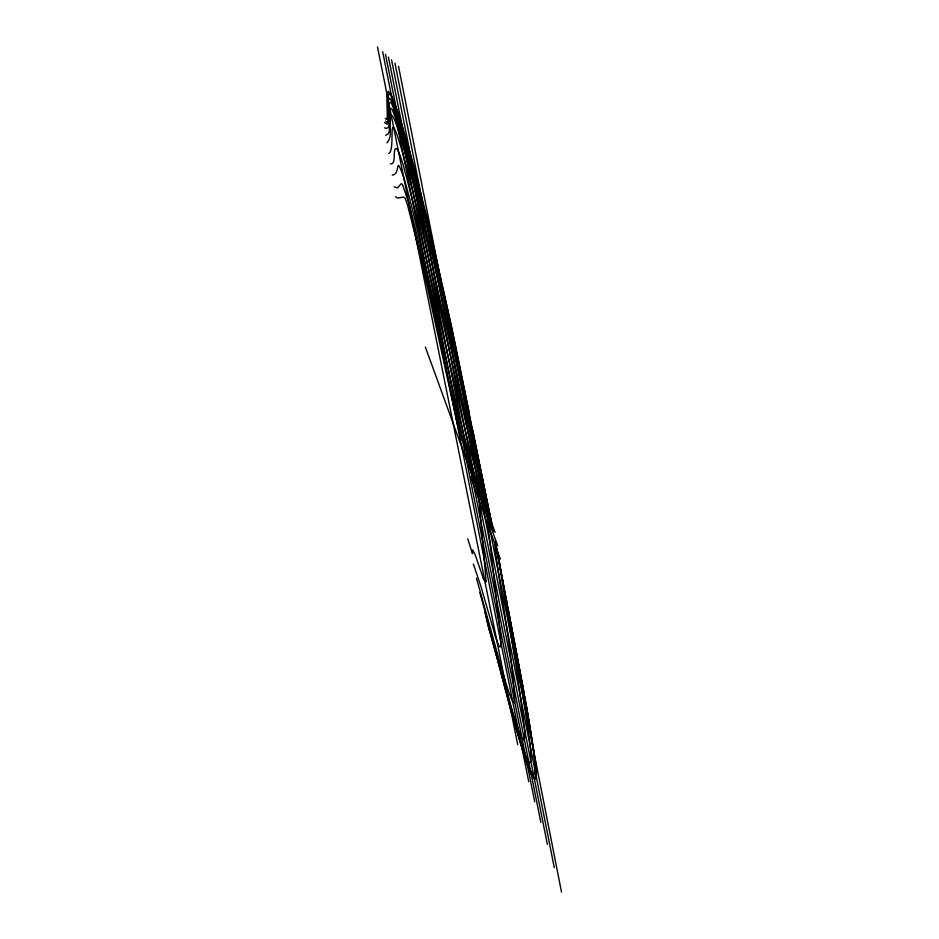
<?xml version="1.0" encoding="UTF-8"?>
<svg xmlns="http://www.w3.org/2000/svg" width="939" height="939" viewBox="0 0 939 939"><rect width="100%" height="100%" fill="white"/><g stroke="black" fill="none" stroke-linecap="round" stroke-linejoin="round"><path stroke-width="1.41" d="M486.062 581.194L479.125 500.687M388.511 94.358L387.549 100.438L387.913 120.838L387.068 122.375L385.683 121.131M386.915 142.845C392.666 137.211 389.227 127.774 390.366 120.556C390.824 102.879 399.873 136.366 400.976 139.031A200.805 9.437 78 0 1 416.904 198.387M385.647 135.239L387.795 134.277L388.91 132.493A513.938 19.273 78.9 0 0 389.591 126.448L390.201 109.006A185.394 8.803 78 0 1 392.361 110.133L396.504 120.251M388.781 153.491C395.354 150.58 388.159 111.037 397.056 134.887A178.081 8.216 78 0 1 403.394 155.663L412.925 191.791A207.906 9.472 78 0 1 420.367 222.179L466.8 427.128L491.144 525.171M390.424 163.973L392.349 163.562L393.335 162.236A675.834 23.968 79 0 0 394.204 157.541C394.18 134.171 402.796 162.635 404.345 169.431C420.167 227.121 432.104 285.796 445.309 344.108L462.105 417.303A212.566 12.524 78 0 0 470.38 450.767L490.135 522.401M384.415 127.81C393.5 131.847 386.974 109.206 389.086 104.839A187.636 8.967 78 0 1 389.579 102.621L390.565 102.433A199.702 9.554 78 0 1 392.044 104.487L399.826 125.298L410.32 161.25A272.815 12.911 77.9 0 1 413.759 174.067L428.031 230.759L442.574 293.813L493.198 531.087L440.051 289.846L421.764 211.698M392.244 175.065C401.082 174.76 394.568 152.646 403.441 176.579A114.769 5.176 78 0 1 408.395 193.88L409.369 197.554A110.297 4.988 78 0 1 412.514 209.972C437.609 310.856 453.572 414.111 486.66 512.905M394.122 186.861L397.561 187.882L401.082 183.809L402.385 184.22L408.993 203.775A95.485 4.261 78 0 1 411.857 214.808C436.377 309.142 448.736 406.728 481.519 498.809M395.636 196.65C398.382 200.7 404.486 193.657 405.648 199.831A97.797 4.331 78 0 1 407.549 205.066L421.353 259.528L461.002 440.238M522.553 739.075L523.504 739.862L524.185 739.38A251.617 11.374 77.7 0 0 524.619 737.702L524.784 733.559A230.548 10.435 77.6 0 0 524.572 728.934L517.471 674.718L497.459 552.437L520.147 680.012A326.678 14.472 77.7 0 1 525.64 713.182L529.044 736.481M384.532 122.469C393.077 130.873 386.152 104.194 388.488 100.473A239.011 11.514 78 0 1 389.744 98.302C401.141 116.788 404.251 139.852 411.024 160.428M385.307 118.443L386.551 119.394L387.291 116.471L386.927 97.316A212.942 10.223 78 0 1 387.068 93.935L388.265 91.247L391.047 94.416L399.134 115.356L412.526 161.179L427.738 220.372L451.565 326.784L483.972 486.437M531.744 774.933L528.469 767.14A310.75 14.66 77.7 0 1 526.591 762.01L523.176 751.822A272.756 12.723 77.6 0 1 515.182 725.225L513.175 717.326M526.321 757.116L524.021 751.247A209.233 9.554 77.5 0 1 522.025 745.519L505.875 689.402M483.198 578.025L475.052 554.468L472.728 549.972L472.458 553.658L467.763 538.845M466.026 453.478L495.076 532.46M425.355 347.043L497.693 545.782M470.674 476.824L500.299 559.034M397.725 113.02L402.843 129.382A306.325 14.543 77.9 0 1 405.765 139.371L418.313 185.652L432.151 242.027A264.998 12.747 77.9 0 1 436.741 261.664L444.593 296.243A240.865 11.761 77.9 0 1 459.359 364.672L469.113 412.421M495.264 635.961L481.05 586.84L473.362 563.999M476.472 578.201L500.581 665.023A177.225 7.841 77.6 0 0 503.069 673.744L504.63 679.014A190.382 8.463 77.6 0 0 512.788 701.468L514.067 702.689A176.755 7.841 77.6 0 0 514.642 701.797C512.236 648.872 500.651 596.547 494.689 543.927M479.817 592.45L511.473 708.041A200.946 9.061 77.6 0 0 522.565 739.157M487.576 623.754L500.957 672.066M486.214 617.616L489.031 627.17M484.958 612.533L490.616 632.745M487.001 621.219L493.984 646.055M514.936 723.57L519.901 740.413A282.522 13.24 77.6 0 0 522.941 750.061L525.711 758.336A258.061 12.007 77.6 0 0 527.601 763.489C528.234 766.647 534.714 781.095 535.195 770.766A198.399 9.273 77.5 0 0 533.317 749.651M514.314 722.126L512.271 714.098M489.395 627.792L508.222 700.377A200.465 9.038 77.5 0 0 511.098 711.116L526.356 762.222L530.946 773.842L534.89 779.358L536.075 774.616L535.629 762.996L527.331 711.574M512.518 715.706L500.076 667.336M491.919 636.83L496.379 653.356M511.602 712.372L510.663 708.968A193.281 8.686 77.5 0 1 507.799 698.252L506.825 694.531M494.16 646.877L502.881 679.437M497.283 656.772L499.137 663.756M501.332 673.956L506.262 692.876M472.657 429.98L493.198 531.087L483.831 486.132M493.198 531.087L451.213 328.345L422.092 202.988A303.121 14.273 77.9 0 0 411.024 160.44M497.576 552.954L495.193 541.263L522.753 686.127M385.483 54.309L534.69 801.765M382.666 51.715L528.763 781.811M377.49 46.95L517.718 744.627M394.955 63.042L554.268 867.636M391.586 59.943L547.378 844.478M388.429 57.033L540.841 822.47M398.535 66.34L561.51 892.05M507.94 608.578L514.584 643.004M505.722 597.028L523.739 691.456M514.678 643.227L527.401 711.739M502.4 579.539L507.213 604.869M503.55 585.643L497.459 552.437L501.344 574.058M523.363 690.188L525.159 700.118M524.666 696.679L526.04 704.978M525.582 701.75L527.706 714.391M526.474 706.715L528.258 716.574M528.164 716.328L534.08 753.172L535.923 772.562M533.317 749.662L530.652 731.751A181.79 8.545 77.5 0 0 528.493 718.91M488.104 525.828L500.018 630.891L500.874 644.213L500.569 646.771L499.771 647.006A137.106 5.963 77.6 0 1 495.252 635.891M492.095 527.777A555.595 43.581 78 0 1 475.674 458.349L420.766 214.198A193.657 9.144 78 0 0 416.904 198.364M396.469 120.051A244.915 11.514 77.9 0 1 421.787 211.944M388.476 94.17A240.936 11.632 78 0 1 397.76 113.185M535.958 772.703A243.811 11.362 77.6 0 1 531.709 774.781M529.08 736.634A223.423 10.235 77.6 0 1 526.345 757.245M486.073 581.264A144.958 6.315 77.8 0 1 483.186 577.943"/></g></svg>
